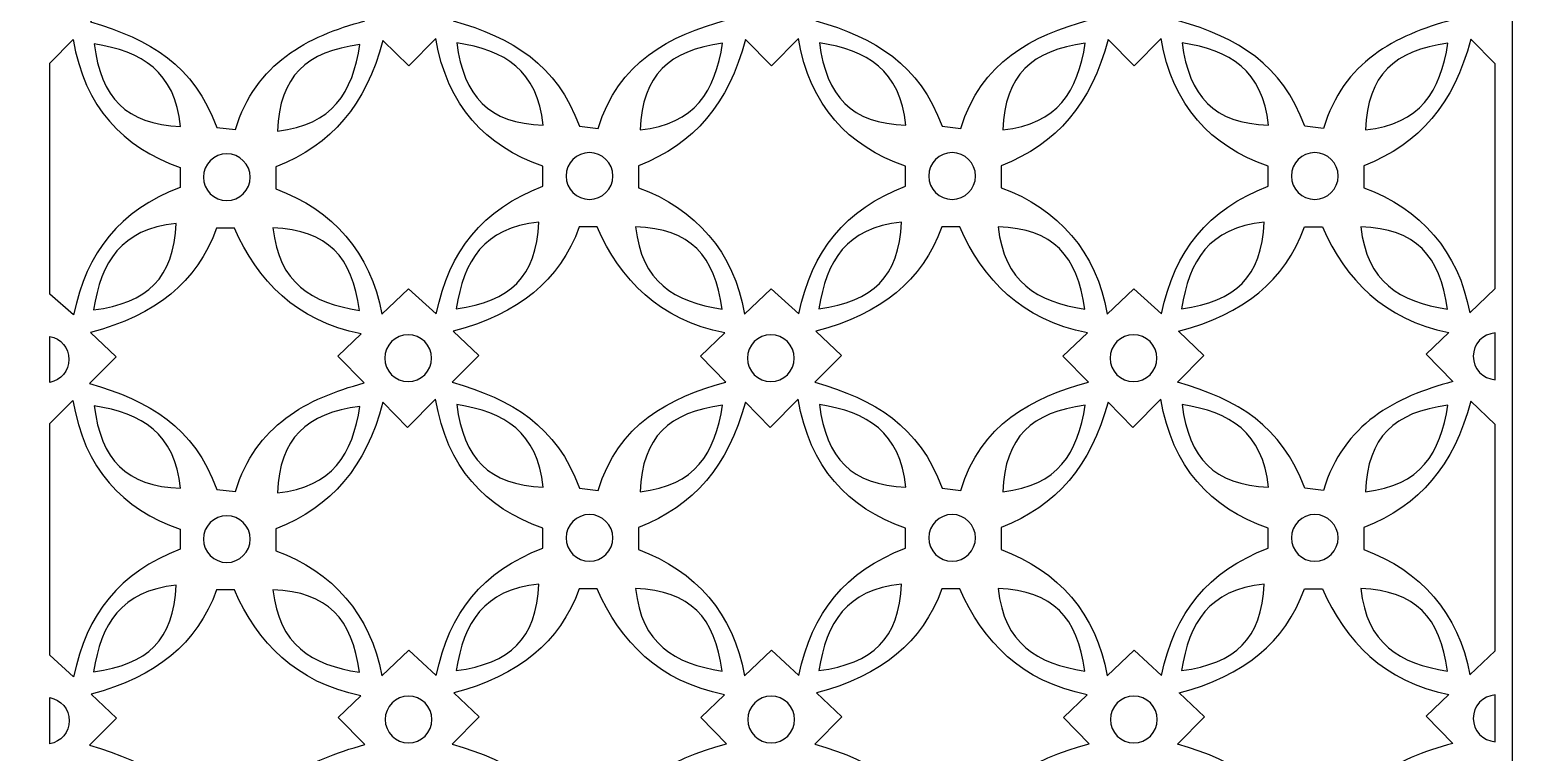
# Model space of a CAD drawing. Header units: centimetres. Extents: x 7.7 to 16.7, y -9 to 9.
# Drawn here: x 12.191 to 16.685, y -6.679 to -4.489 of the extents above; entities that cross this region are included whole.
import ezdxf

# ---------------------------------------------------------------- set-up
doc = ezdxf.new("R2010")
doc.units = ezdxf.units.CM
doc.header["$MEASUREMENT"] = 0
doc.layers.add('layer 1', color=7, linetype='Continuous')

msp = doc.modelspace()

# ---------------------------------------------------------------- linework, layer by layer
at = {"layer": 'layer 1', "color": 250}
for points, knots in [([(7.69314, -9.00021), (7.69314, -3.37172), (7.69314, 3.13452), (7.69314, 9.00077), (7.69314, 9.00077), (7.69314, 9.00077), (16.68501, 9.00077), (16.68501, 9.00077), (16.68501, 9.00077), (16.68501, 3.47841), (16.68501, -3.20635), (16.68501, -9.00021), (16.68501, -9.00021), (16.68501, -9.00021), (7.69314, -9.00021), (7.69314, -9.00021)], [0, 0, 0, 0, 0.2, 0.2, 0.2, 0.2, 0.4, 0.4, 0.4, 0.4, 0.6, 0.6, 0.6, 0.6, 1, 1, 1, 1]), ([(13.20642, -4.46235), (13.03253, -4.50892), (12.87499, -4.59012), (12.81462, -4.79183), (12.81462, -4.79183), (12.81462, -4.79183), (12.7576, -4.78529), (12.7576, -4.78529), (12.7576, -4.78529), (12.68938, -4.59693), (12.55459, -4.51736), (12.37529, -4.46528), (12.37529, -4.46528), (12.37529, -4.46528), (12.45571, -4.38385), (12.45571, -4.38385), (12.45571, -4.38385), (12.45571, -4.38385), (12.37695, -4.30938), (12.37695, -4.30938), (12.37695, -4.30938), (12.57452, -4.25659), (12.69755, -4.1574), (12.75737, -3.99336), (12.75737, -3.99336), (12.75737, -3.99336), (12.81131, -3.99356), (12.81131, -3.99356), (12.81131, -3.99356), (12.88223, -4.15401), (12.99869, -4.27546), (13.19841, -4.31479), (13.19841, -4.31479), (13.19841, -4.31479), (13.12761, -4.38202), (13.12761, -4.38202), (13.12761, -4.38202), (13.12761, -4.38202), (13.20642, -4.46235), (13.20642, -4.46235)], [0, 0, 0, 0, 0.0909091, 0.0909091, 0.0909091, 0.0909091, 0.1818182, 0.1818182, 0.1818182, 0.1818182, 0.2727273, 0.2727273, 0.2727273, 0.2727273, 0.3636364, 0.3636364, 0.3636364, 0.3636364, 0.4545455, 0.4545455, 0.4545455, 0.4545455, 0.5454545, 0.5454545, 0.5454545, 0.5454545, 0.6363636, 0.6363636, 0.6363636, 0.6363636, 0.7272727, 0.7272727, 0.7272727, 0.7272727, 0.8181818, 0.8181818, 0.8181818, 0.8181818, 1, 1, 1, 1]), ([(14.30292, -4.45949), (14.13015, -4.50618), (13.97397, -4.58759), (13.91393, -4.78821), (13.91393, -4.78821), (13.91393, -4.78821), (13.85691, -4.78167), (13.85691, -4.78167), (13.85691, -4.78167), (13.78869, -4.59332), (13.6539, -4.51375), (13.4746, -4.46166), (13.4746, -4.46166), (13.4746, -4.46166), (13.55502, -4.38024), (13.55502, -4.38024), (13.55502, -4.38024), (13.55502, -4.38024), (13.47626, -4.30576), (13.47626, -4.30576), (13.47626, -4.30576), (13.67383, -4.25297), (13.79686, -4.15378), (13.85668, -3.98974), (13.85668, -3.98974), (13.85668, -3.98974), (13.91062, -3.98995), (13.91062, -3.98995), (13.91062, -3.98995), (13.98191, -4.15124), (14.09924, -4.27311), (14.3009, -4.31178), (14.3009, -4.31178), (14.3009, -4.31178), (14.22692, -4.38202), (14.22692, -4.38202), (14.22692, -4.38202), (14.22692, -4.38202), (14.30292, -4.45949), (14.30292, -4.45949)], [0, 0, 0, 0, 0.0909091, 0.0909091, 0.0909091, 0.0909091, 0.1818182, 0.1818182, 0.1818182, 0.1818182, 0.2727273, 0.2727273, 0.2727273, 0.2727273, 0.3636364, 0.3636364, 0.3636364, 0.3636364, 0.4545455, 0.4545455, 0.4545455, 0.4545455, 0.5454545, 0.5454545, 0.5454545, 0.5454545, 0.6363636, 0.6363636, 0.6363636, 0.6363636, 0.7272727, 0.7272727, 0.7272727, 0.7272727, 0.8181818, 0.8181818, 0.8181818, 0.8181818, 1, 1, 1, 1]), ([(15.40223, -4.45949), (15.22946, -4.50618), (15.07328, -4.58759), (15.01324, -4.78821), (15.01324, -4.78821), (15.01324, -4.78821), (14.95622, -4.78167), (14.95622, -4.78167), (14.95622, -4.78167), (14.888, -4.59332), (14.75321, -4.51375), (14.57391, -4.46166), (14.57391, -4.46166), (14.57391, -4.46166), (14.65433, -4.38024), (14.65433, -4.38024), (14.65433, -4.38024), (14.65433, -4.38024), (14.57557, -4.30576), (14.57557, -4.30576), (14.57557, -4.30576), (14.77314, -4.25297), (14.89617, -4.15378), (14.95599, -3.98974), (14.95599, -3.98974), (14.95599, -3.98974), (15.00993, -3.98995), (15.00993, -3.98995), (15.00993, -3.98995), (15.08122, -4.15124), (15.19855, -4.27311), (15.40021, -4.31178), (15.40021, -4.31178), (15.40021, -4.31178), (15.32623, -4.38202), (15.32623, -4.38202), (15.32623, -4.38202), (15.32623, -4.38202), (15.40223, -4.45949), (15.40223, -4.45949)], [0, 0, 0, 0, 0.0909091, 0.0909091, 0.0909091, 0.0909091, 0.1818182, 0.1818182, 0.1818182, 0.1818182, 0.2727273, 0.2727273, 0.2727273, 0.2727273, 0.3636364, 0.3636364, 0.3636364, 0.3636364, 0.4545455, 0.4545455, 0.4545455, 0.4545455, 0.5454545, 0.5454545, 0.5454545, 0.5454545, 0.6363636, 0.6363636, 0.6363636, 0.6363636, 0.7272727, 0.7272727, 0.7272727, 0.7272727, 0.8181818, 0.8181818, 0.8181818, 0.8181818, 1, 1, 1, 1]), ([(16.50272, -4.45917), (16.50272, -4.45917), (16.42378, -4.37871), (16.42378, -4.37871), (16.42378, -4.37871), (16.42378, -4.37871), (16.49515, -4.31095), (16.49515, -4.31095), (16.49515, -4.31095), (16.29615, -4.27137), (16.18002, -4.15008), (16.10924, -3.98995), (16.10924, -3.98995), (16.10924, -3.98995), (16.0553, -3.98974), (16.0553, -3.98974), (16.0553, -3.98974), (15.99548, -4.15379), (15.87244, -4.25297), (15.67488, -4.30575), (15.67488, -4.30575), (15.67488, -4.30575), (15.75364, -4.38024), (15.75364, -4.38024), (15.75364, -4.38024), (15.75364, -4.38024), (15.67322, -4.46166), (15.67322, -4.46166), (15.67322, -4.46166), (15.85252, -4.51375), (15.98731, -4.59332), (16.05553, -4.78167), (16.05553, -4.78167), (16.05553, -4.78167), (16.11255, -4.78821), (16.11255, -4.78821), (16.11255, -4.78821), (16.17273, -4.58713), (16.32947, -4.50581), (16.50272, -4.45917)], [0, 0, 0, 0, 0.0909091, 0.0909091, 0.0909091, 0.0909091, 0.1818182, 0.1818182, 0.1818182, 0.1818182, 0.2727273, 0.2727273, 0.2727273, 0.2727273, 0.3636364, 0.3636364, 0.3636364, 0.3636364, 0.4545455, 0.4545455, 0.4545455, 0.4545455, 0.5454545, 0.5454545, 0.5454545, 0.5454545, 0.6363636, 0.6363636, 0.6363636, 0.6363636, 0.7272727, 0.7272727, 0.7272727, 0.7272727, 0.8181818, 0.8181818, 0.8181818, 0.8181818, 1, 1, 1, 1]), ([(12.25201, -4.5901), (12.25201, -4.5901), (12.25201, -5.2903), (12.25201, -5.2903), (12.25201, -5.2903), (12.25201, -5.2903), (12.32389, -5.35318), (12.32389, -5.35318), (12.32389, -5.35318), (12.36379, -5.16129), (12.46319, -5.03807), (12.64663, -4.9666), (12.64663, -4.9666), (12.64663, -4.9666), (12.64663, -4.90603), (12.64663, -4.90603), (12.64663, -4.90603), (12.4721, -4.84571), (12.35749, -4.72341), (12.3222, -4.51903), (12.3222, -4.51903), (12.3222, -4.51903), (12.25201, -4.5901), (12.25201, -4.5901)], [0, 0, 0, 0, 0.1428571, 0.1428571, 0.1428571, 0.1428571, 0.2857143, 0.2857143, 0.2857143, 0.2857143, 0.4285714, 0.4285714, 0.4285714, 0.4285714, 0.5714286, 0.5714286, 0.5714286, 0.5714286, 0.7142857, 0.7142857, 0.7142857, 0.7142857, 1, 1, 1, 1]), ([(12.38596, -4.53223), (12.53147, -4.55479), (12.63018, -4.61491), (12.64823, -4.7821), (12.64823, -4.7821), (12.48169, -4.77562), (12.4077, -4.69509), (12.38596, -4.53223)], [0, 0, 0, 0, 0.3333333, 0.3333333, 0.3333333, 0.3333333, 1, 1, 1, 1]), ([(13.25802, -5.35097), (13.22433, -5.16461), (13.10901, -5.03434), (12.93684, -4.97158), (12.93684, -4.97158), (12.93684, -4.97158), (12.9369, -4.90486), (12.9369, -4.90486), (12.9369, -4.90486), (13.10693, -4.83764), (13.20902, -4.71721), (13.26153, -4.52143), (13.26153, -4.52143), (13.26153, -4.52143), (13.33972, -4.59822), (13.33972, -4.59822), (13.33972, -4.59822), (13.33972, -4.59822), (13.42151, -4.51541), (13.42151, -4.51541), (13.42151, -4.51541), (13.4568, -4.71979), (13.57141, -4.84209), (13.74594, -4.90241), (13.74594, -4.90241), (13.74594, -4.90241), (13.74594, -4.96298), (13.74594, -4.96298), (13.74594, -4.96298), (13.5625, -5.03445), (13.46311, -5.15767), (13.4232, -5.34957), (13.4232, -5.34957), (13.4232, -5.34957), (13.3385, -5.27456), (13.3385, -5.27456), (13.3385, -5.27456), (13.3385, -5.27456), (13.25802, -5.35097), (13.25802, -5.35097)], [0, 0, 0, 0, 0.0909091, 0.0909091, 0.0909091, 0.0909091, 0.1818182, 0.1818182, 0.1818182, 0.1818182, 0.2727273, 0.2727273, 0.2727273, 0.2727273, 0.3636364, 0.3636364, 0.3636364, 0.3636364, 0.4545455, 0.4545455, 0.4545455, 0.4545455, 0.5454545, 0.5454545, 0.5454545, 0.5454545, 0.6363636, 0.6363636, 0.6363636, 0.6363636, 0.7272727, 0.7272727, 0.7272727, 0.7272727, 0.8181818, 0.8181818, 0.8181818, 0.8181818, 1, 1, 1, 1]), ([(13.19173, -4.53372), (13.16917, -4.67924), (13.10905, -4.77795), (12.94186, -4.796), (12.94186, -4.796), (12.94835, -4.62946), (13.02887, -4.55547), (13.19173, -4.53372)], [0, 0, 0, 0, 0.3333333, 0.3333333, 0.3333333, 0.3333333, 1, 1, 1, 1]), ([(13.48526, -4.52862), (13.63078, -4.55117), (13.72949, -4.61129), (13.74754, -4.77848), (13.74754, -4.77848), (13.581, -4.772), (13.50701, -4.69147), (13.48526, -4.52862)], [0, 0, 0, 0, 0.3333333, 0.3333333, 0.3333333, 0.3333333, 1, 1, 1, 1]), ([(14.35787, -5.35045), (14.3249, -5.16245), (14.20927, -5.03107), (14.03615, -4.96796), (14.03615, -4.96796), (14.03615, -4.96796), (14.03621, -4.90124), (14.03621, -4.90124), (14.03621, -4.90124), (14.20608, -4.83408), (14.30814, -4.71382), (14.36069, -4.51837), (14.36069, -4.51837), (14.36069, -4.51837), (14.43903, -4.59822), (14.43903, -4.59822), (14.43903, -4.59822), (14.43903, -4.59822), (14.52082, -4.51541), (14.52082, -4.51541), (14.52082, -4.51541), (14.55611, -4.71979), (14.67072, -4.84209), (14.84525, -4.90241), (14.84525, -4.90241), (14.84525, -4.90241), (14.84525, -4.96298), (14.84525, -4.96298), (14.84525, -4.96298), (14.66181, -5.03445), (14.56241, -5.15767), (14.52251, -5.34957), (14.52251, -5.34957), (14.52251, -5.34957), (14.43781, -5.27456), (14.43781, -5.27456), (14.43781, -5.27456), (14.43781, -5.27456), (14.35787, -5.35045), (14.35787, -5.35045)], [0, 0, 0, 0, 0.0909091, 0.0909091, 0.0909091, 0.0909091, 0.1818182, 0.1818182, 0.1818182, 0.1818182, 0.2727273, 0.2727273, 0.2727273, 0.2727273, 0.3636364, 0.3636364, 0.3636364, 0.3636364, 0.4545455, 0.4545455, 0.4545455, 0.4545455, 0.5454545, 0.5454545, 0.5454545, 0.5454545, 0.6363636, 0.6363636, 0.6363636, 0.6363636, 0.7272727, 0.7272727, 0.7272727, 0.7272727, 0.8181818, 0.8181818, 0.8181818, 0.8181818, 1, 1, 1, 1]), ([(14.29104, -4.5301), (14.26848, -4.67562), (14.20836, -4.77433), (14.04117, -4.79238), (14.04117, -4.79238), (14.04766, -4.62584), (14.12819, -4.55185), (14.29104, -4.5301)], [0, 0, 0, 0, 0.3333333, 0.3333333, 0.3333333, 0.3333333, 1, 1, 1, 1]), ([(14.58457, -4.52862), (14.73009, -4.55117), (14.8288, -4.61129), (14.84685, -4.77848), (14.84685, -4.77848), (14.68031, -4.772), (14.60632, -4.69147), (14.58457, -4.52862)], [0, 0, 0, 0, 0.3333333, 0.3333333, 0.3333333, 0.3333333, 1, 1, 1, 1]), ([(15.45718, -5.35045), (15.42421, -5.16245), (15.30858, -5.03107), (15.13546, -4.96796), (15.13546, -4.96796), (15.13546, -4.96796), (15.13552, -4.90124), (15.13552, -4.90124), (15.13552, -4.90124), (15.30539, -4.83408), (15.40745, -4.71382), (15.46, -4.51837), (15.46, -4.51837), (15.46, -4.51837), (15.53834, -4.59822), (15.53834, -4.59822), (15.53834, -4.59822), (15.53834, -4.59822), (15.62013, -4.51541), (15.62013, -4.51541), (15.62013, -4.51541), (15.65542, -4.71979), (15.77003, -4.84209), (15.94456, -4.90241), (15.94456, -4.90241), (15.94456, -4.90241), (15.94456, -4.96298), (15.94456, -4.96298), (15.94456, -4.96298), (15.76112, -5.03445), (15.66173, -5.15767), (15.62182, -5.34957), (15.62182, -5.34957), (15.62182, -5.34957), (15.53712, -5.27456), (15.53712, -5.27456), (15.53712, -5.27456), (15.53712, -5.27456), (15.45718, -5.35045), (15.45718, -5.35045)], [0, 0, 0, 0, 0.0909091, 0.0909091, 0.0909091, 0.0909091, 0.1818182, 0.1818182, 0.1818182, 0.1818182, 0.2727273, 0.2727273, 0.2727273, 0.2727273, 0.3636364, 0.3636364, 0.3636364, 0.3636364, 0.4545455, 0.4545455, 0.4545455, 0.4545455, 0.5454545, 0.5454545, 0.5454545, 0.5454545, 0.6363636, 0.6363636, 0.6363636, 0.6363636, 0.7272727, 0.7272727, 0.7272727, 0.7272727, 0.8181818, 0.8181818, 0.8181818, 0.8181818, 1, 1, 1, 1]), ([(15.39035, -4.5301), (15.36779, -4.67562), (15.30767, -4.77433), (15.14048, -4.79238), (15.14048, -4.79238), (15.14697, -4.62584), (15.22749, -4.55185), (15.39035, -4.5301)], [0, 0, 0, 0, 0.3333333, 0.3333333, 0.3333333, 0.3333333, 1, 1, 1, 1]), ([(15.68388, -4.52862), (15.8294, -4.55117), (15.92811, -4.61129), (15.94616, -4.77848), (15.94616, -4.77848), (15.77962, -4.772), (15.70563, -4.69147), (15.68388, -4.52862)], [0, 0, 0, 0, 0.3333333, 0.3333333, 0.3333333, 0.3333333, 1, 1, 1, 1]), ([(16.63299, -4.59195), (16.63299, -4.59195), (16.63299, -5.27361), (16.63299, -5.27361), (16.63299, -5.27361), (16.63299, -5.27361), (16.55584, -5.34685), (16.55584, -5.34685), (16.55584, -5.34685), (16.52204, -5.16077), (16.40678, -5.03066), (16.23477, -4.96796), (16.23477, -4.96796), (16.23477, -4.96796), (16.23483, -4.90124), (16.23483, -4.90124), (16.23483, -4.90124), (16.40486, -4.83402), (16.50695, -4.71359), (16.55946, -4.51781), (16.55946, -4.51781), (16.55946, -4.51781), (16.63299, -4.59195), (16.63299, -4.59195)], [0, 0, 0, 0, 0.1428571, 0.1428571, 0.1428571, 0.1428571, 0.2857143, 0.2857143, 0.2857143, 0.2857143, 0.4285714, 0.4285714, 0.4285714, 0.4285714, 0.5714286, 0.5714286, 0.5714286, 0.5714286, 0.7142857, 0.7142857, 0.7142857, 0.7142857, 1, 1, 1, 1]), ([(16.48966, -4.5301), (16.4671, -4.67562), (16.40698, -4.77433), (16.23979, -4.79238), (16.23979, -4.79238), (16.24628, -4.62584), (16.3268, -4.55185), (16.48966, -4.5301)], [0, 0, 0, 0, 0.3333333, 0.3333333, 0.3333333, 0.3333333, 1, 1, 1, 1]), ([(12.71717, -4.93596), (12.71717, -4.89689), (12.74903, -4.86503), (12.78811, -4.86503), (12.78811, -4.86503), (12.82718, -4.86503), (12.85904, -4.89689), (12.85904, -4.93596), (12.85904, -4.93596), (12.85904, -4.97503), (12.82718, -5.0069), (12.78811, -5.0069), (12.78811, -5.0069), (12.74903, -5.0069), (12.71717, -4.97503), (12.71717, -4.93596)], [0, 0, 0, 0, 0.2, 0.2, 0.2, 0.2, 0.4, 0.4, 0.4, 0.4, 0.6, 0.6, 0.6, 0.6, 1, 1, 1, 1]), ([(13.81648, -4.93235), (13.81648, -4.89327), (13.84834, -4.86141), (13.88742, -4.86141), (13.88742, -4.86141), (13.92649, -4.86141), (13.95835, -4.89327), (13.95835, -4.93235), (13.95835, -4.93235), (13.95835, -4.97142), (13.92649, -5.00328), (13.88742, -5.00328), (13.88742, -5.00328), (13.84834, -5.00328), (13.81648, -4.97142), (13.81648, -4.93235)], [0, 0, 0, 0, 0.2, 0.2, 0.2, 0.2, 0.4, 0.4, 0.4, 0.4, 0.6, 0.6, 0.6, 0.6, 1, 1, 1, 1]), ([(14.91579, -4.93235), (14.91579, -4.89327), (14.94765, -4.86141), (14.98673, -4.86141), (14.98673, -4.86141), (15.0258, -4.86141), (15.05766, -4.89327), (15.05766, -4.93235), (15.05766, -4.93235), (15.05766, -4.97142), (15.0258, -5.00328), (14.98673, -5.00328), (14.98673, -5.00328), (14.94765, -5.00328), (14.91579, -4.97142), (14.91579, -4.93235)], [0, 0, 0, 0, 0.2, 0.2, 0.2, 0.2, 0.4, 0.4, 0.4, 0.4, 0.6, 0.6, 0.6, 0.6, 1, 1, 1, 1]), ([(16.0151, -4.93235), (16.0151, -4.89327), (16.04696, -4.86141), (16.08604, -4.86141), (16.08604, -4.86141), (16.12511, -4.86141), (16.15697, -4.89327), (16.15697, -4.93235), (16.15697, -4.93235), (16.15697, -4.97142), (16.12511, -5.00328), (16.08604, -5.00328), (16.08604, -5.00328), (16.04696, -5.00328), (16.0151, -4.97142), (16.0151, -4.93235)], [0, 0, 0, 0, 0.2, 0.2, 0.2, 0.2, 0.4, 0.4, 0.4, 0.4, 0.6, 0.6, 0.6, 0.6, 1, 1, 1, 1]), ([(12.38447, -5.33801), (12.40703, -5.19249), (12.46715, -5.09378), (12.63434, -5.07573), (12.63434, -5.07573), (12.62785, -5.24227), (12.54732, -5.31626), (12.38447, -5.33801)], [0, 0, 0, 0, 0.3333333, 0.3333333, 0.3333333, 0.3333333, 1, 1, 1, 1]), ([(13.48378, -5.33439), (13.50634, -5.18887), (13.56646, -5.09017), (13.73365, -5.07211), (13.73365, -5.07211), (13.72716, -5.23865), (13.64663, -5.31265), (13.48378, -5.33439)], [0, 0, 0, 0, 0.3333333, 0.3333333, 0.3333333, 0.3333333, 1, 1, 1, 1]), ([(14.58309, -5.33439), (14.60565, -5.18887), (14.66577, -5.09017), (14.83296, -5.07211), (14.83296, -5.07211), (14.82647, -5.23865), (14.74594, -5.31265), (14.58309, -5.33439)], [0, 0, 0, 0, 0.3333333, 0.3333333, 0.3333333, 0.3333333, 1, 1, 1, 1]), ([(15.6824, -5.33439), (15.70496, -5.18887), (15.76508, -5.09017), (15.93227, -5.07211), (15.93227, -5.07211), (15.92578, -5.23865), (15.84525, -5.31265), (15.6824, -5.33439)], [0, 0, 0, 0, 0.3333333, 0.3333333, 0.3333333, 0.3333333, 1, 1, 1, 1]), ([(13.20424, -5.55945), (13.03122, -5.60612), (12.87474, -5.68749), (12.81462, -5.88835), (12.81462, -5.88835), (12.81462, -5.88835), (12.7576, -5.8818), (12.7576, -5.8818), (12.7576, -5.8818), (12.689, -5.69239), (12.55307, -5.61299), (12.37224, -5.56092), (12.37224, -5.56092), (12.37224, -5.56092), (12.45238, -5.47978), (12.45238, -5.47978), (12.45238, -5.47978), (12.45238, -5.47978), (12.37484, -5.40646), (12.37484, -5.40646), (12.37484, -5.40646), (12.57363, -5.35382), (12.69733, -5.2545), (12.75737, -5.08988), (12.75737, -5.08988), (12.75737, -5.08988), (12.81131, -5.09008), (12.81131, -5.09008), (12.81131, -5.09008), (12.88184, -5.24965), (12.99742, -5.37064), (13.19515, -5.41066), (13.19515, -5.41066), (13.19515, -5.41066), (13.12427, -5.47794), (13.12427, -5.47794), (13.12427, -5.47794), (13.12427, -5.47794), (13.20424, -5.55945), (13.20424, -5.55945)], [0, 0, 0, 0, 0.0909091, 0.0909091, 0.0909091, 0.0909091, 0.1818182, 0.1818182, 0.1818182, 0.1818182, 0.2727273, 0.2727273, 0.2727273, 0.2727273, 0.3636364, 0.3636364, 0.3636364, 0.3636364, 0.4545455, 0.4545455, 0.4545455, 0.4545455, 0.5454545, 0.5454545, 0.5454545, 0.5454545, 0.6363636, 0.6363636, 0.6363636, 0.6363636, 0.7272727, 0.7272727, 0.7272727, 0.7272727, 0.8181818, 0.8181818, 0.8181818, 0.8181818, 1, 1, 1, 1]), ([(13.19024, -5.33949), (13.04473, -5.31694), (12.94602, -5.25682), (12.92796, -5.08963), (12.92796, -5.08963), (13.09451, -5.09611), (13.1685, -5.17664), (13.19024, -5.33949)], [0, 0, 0, 0, 0.3333333, 0.3333333, 0.3333333, 0.3333333, 1, 1, 1, 1]), ([(14.30075, -5.5566), (14.12884, -5.60339), (13.97372, -5.68495), (13.91393, -5.88473), (13.91393, -5.88473), (13.91393, -5.88473), (13.85691, -5.87819), (13.85691, -5.87819), (13.85691, -5.87819), (13.78831, -5.68877), (13.65238, -5.60937), (13.47155, -5.5573), (13.47155, -5.5573), (13.47155, -5.5573), (13.55169, -5.47617), (13.55169, -5.47617), (13.55169, -5.47617), (13.55169, -5.47617), (13.47415, -5.40284), (13.47415, -5.40284), (13.47415, -5.40284), (13.67294, -5.3502), (13.79664, -5.25089), (13.85668, -5.08626), (13.85668, -5.08626), (13.85668, -5.08626), (13.91062, -5.08647), (13.91062, -5.08647), (13.91062, -5.08647), (13.98152, -5.24688), (14.09795, -5.36831), (14.2976, -5.40767), (14.2976, -5.40767), (14.2976, -5.40767), (14.22358, -5.47794), (14.22358, -5.47794), (14.22358, -5.47794), (14.22358, -5.47794), (14.30075, -5.5566), (14.30075, -5.5566)], [0, 0, 0, 0, 0.0909091, 0.0909091, 0.0909091, 0.0909091, 0.1818182, 0.1818182, 0.1818182, 0.1818182, 0.2727273, 0.2727273, 0.2727273, 0.2727273, 0.3636364, 0.3636364, 0.3636364, 0.3636364, 0.4545455, 0.4545455, 0.4545455, 0.4545455, 0.5454545, 0.5454545, 0.5454545, 0.5454545, 0.6363636, 0.6363636, 0.6363636, 0.6363636, 0.7272727, 0.7272727, 0.7272727, 0.7272727, 0.8181818, 0.8181818, 0.8181818, 0.8181818, 1, 1, 1, 1]), ([(14.28955, -5.33588), (14.14404, -5.31332), (14.04533, -5.2532), (14.02727, -5.08601), (14.02727, -5.08601), (14.19382, -5.09249), (14.26781, -5.17302), (14.28955, -5.33588)], [0, 0, 0, 0, 0.3333333, 0.3333333, 0.3333333, 0.3333333, 1, 1, 1, 1]), ([(15.40006, -5.5566), (15.22815, -5.60339), (15.07303, -5.68495), (15.01324, -5.88473), (15.01324, -5.88473), (15.01324, -5.88473), (14.95622, -5.87819), (14.95622, -5.87819), (14.95622, -5.87819), (14.88762, -5.68877), (14.75169, -5.60937), (14.57086, -5.5573), (14.57086, -5.5573), (14.57086, -5.5573), (14.651, -5.47617), (14.651, -5.47617), (14.651, -5.47617), (14.651, -5.47617), (14.57346, -5.40284), (14.57346, -5.40284), (14.57346, -5.40284), (14.77225, -5.3502), (14.89595, -5.25089), (14.95599, -5.08626), (14.95599, -5.08626), (14.95599, -5.08626), (15.00993, -5.08647), (15.00993, -5.08647), (15.00993, -5.08647), (15.08083, -5.24688), (15.19726, -5.36831), (15.39691, -5.40767), (15.39691, -5.40767), (15.39691, -5.40767), (15.32289, -5.47794), (15.32289, -5.47794), (15.32289, -5.47794), (15.32289, -5.47794), (15.40006, -5.5566), (15.40006, -5.5566)], [0, 0, 0, 0, 0.0909091, 0.0909091, 0.0909091, 0.0909091, 0.1818182, 0.1818182, 0.1818182, 0.1818182, 0.2727273, 0.2727273, 0.2727273, 0.2727273, 0.3636364, 0.3636364, 0.3636364, 0.3636364, 0.4545455, 0.4545455, 0.4545455, 0.4545455, 0.5454545, 0.5454545, 0.5454545, 0.5454545, 0.6363636, 0.6363636, 0.6363636, 0.6363636, 0.7272727, 0.7272727, 0.7272727, 0.7272727, 0.8181818, 0.8181818, 0.8181818, 0.8181818, 1, 1, 1, 1]), ([(15.38886, -5.33588), (15.24335, -5.31332), (15.14464, -5.2532), (15.12658, -5.08601), (15.12658, -5.08601), (15.29313, -5.09249), (15.36712, -5.17302), (15.38886, -5.33588)], [0, 0, 0, 0, 0.3333333, 0.3333333, 0.3333333, 0.3333333, 1, 1, 1, 1]), ([(16.50505, -5.55506), (16.50505, -5.55506), (16.42378, -5.47223), (16.42378, -5.47223), (16.42378, -5.47223), (16.42378, -5.47223), (16.49256, -5.40693), (16.49256, -5.40693), (16.49256, -5.40693), (16.29515, -5.36682), (16.17971, -5.2459), (16.10924, -5.08647), (16.10924, -5.08647), (16.10924, -5.08647), (16.0553, -5.08626), (16.0553, -5.08626), (16.0553, -5.08626), (15.99526, -5.25089), (15.87157, -5.35019), (15.67276, -5.40283), (15.67276, -5.40283), (15.67276, -5.40283), (15.75031, -5.47617), (15.75031, -5.47617), (15.75031, -5.47617), (15.75031, -5.47617), (15.67017, -5.5573), (15.67017, -5.5573), (15.67017, -5.5573), (15.851, -5.60937), (15.98693, -5.68877), (16.05553, -5.87819), (16.05553, -5.87819), (16.05553, -5.87819), (16.11255, -5.88473), (16.11255, -5.88473), (16.11255, -5.88473), (16.173, -5.68275), (16.33088, -5.6016), (16.50505, -5.55506)], [0, 0, 0, 0, 0.0909091, 0.0909091, 0.0909091, 0.0909091, 0.1818182, 0.1818182, 0.1818182, 0.1818182, 0.2727273, 0.2727273, 0.2727273, 0.2727273, 0.3636364, 0.3636364, 0.3636364, 0.3636364, 0.4545455, 0.4545455, 0.4545455, 0.4545455, 0.5454545, 0.5454545, 0.5454545, 0.5454545, 0.6363636, 0.6363636, 0.6363636, 0.6363636, 0.7272727, 0.7272727, 0.7272727, 0.7272727, 0.8181818, 0.8181818, 0.8181818, 0.8181818, 1, 1, 1, 1]), ([(16.48817, -5.33588), (16.34265, -5.31332), (16.24395, -5.2532), (16.22589, -5.08601), (16.22589, -5.08601), (16.39244, -5.09249), (16.46643, -5.17302), (16.48817, -5.33588)], [0, 0, 0, 0, 0.3333333, 0.3333333, 0.3333333, 0.3333333, 1, 1, 1, 1]), ([(12.25201, -5.41831), (12.25201, -5.41831), (12.25201, -5.55765), (12.25201, -5.55765), (12.25201, -5.55765), (12.28474, -5.55139), (12.30961, -5.52249), (12.30961, -5.48798), (12.30961, -5.48798), (12.30961, -5.45346), (12.28474, -5.42457), (12.25201, -5.41831)], [0, 0, 0, 0, 0.25, 0.25, 0.25, 0.25, 0.5, 0.5, 0.5, 0.5, 1, 1, 1, 1]), ([(13.26705, -5.48436), (13.26705, -5.44528), (13.29891, -5.41342), (13.33798, -5.41342), (13.33798, -5.41342), (13.37705, -5.41342), (13.40892, -5.44528), (13.40892, -5.48436), (13.40892, -5.48436), (13.40892, -5.52343), (13.37705, -5.55529), (13.33798, -5.55529), (13.33798, -5.55529), (13.29891, -5.55529), (13.26705, -5.52343), (13.26705, -5.48436)], [0, 0, 0, 0, 0.2, 0.2, 0.2, 0.2, 0.4, 0.4, 0.4, 0.4, 0.6, 0.6, 0.6, 0.6, 1, 1, 1, 1]), ([(14.36636, -5.48436), (14.36636, -5.44528), (14.39822, -5.41342), (14.43729, -5.41342), (14.43729, -5.41342), (14.47636, -5.41342), (14.50823, -5.44528), (14.50823, -5.48436), (14.50823, -5.48436), (14.50823, -5.52343), (14.47636, -5.55529), (14.43729, -5.55529), (14.43729, -5.55529), (14.39822, -5.55529), (14.36636, -5.52343), (14.36636, -5.48436)], [0, 0, 0, 0, 0.2, 0.2, 0.2, 0.2, 0.4, 0.4, 0.4, 0.4, 0.6, 0.6, 0.6, 0.6, 1, 1, 1, 1]), ([(15.46567, -5.48436), (15.46567, -5.44528), (15.49753, -5.41342), (15.5366, -5.41342), (15.5366, -5.41342), (15.57567, -5.41342), (15.60754, -5.44528), (15.60754, -5.48436), (15.60754, -5.48436), (15.60754, -5.52343), (15.57567, -5.55529), (15.5366, -5.55529), (15.5366, -5.55529), (15.49753, -5.55529), (15.46567, -5.52343), (15.46567, -5.48436)], [0, 0, 0, 0, 0.2, 0.2, 0.2, 0.2, 0.4, 0.4, 0.4, 0.4, 0.6, 0.6, 0.6, 0.6, 1, 1, 1, 1]), ([(16.63299, -5.40787), (16.63299, -5.40787), (16.63299, -5.54944), (16.63299, -5.54944), (16.63299, -5.54944), (16.596, -5.54711), (16.56655, -5.51621), (16.56655, -5.47865), (16.56655, -5.47865), (16.56655, -5.44109), (16.596, -5.4102), (16.63299, -5.40787)], [0, 0, 0, 0, 0.25, 0.25, 0.25, 0.25, 0.5, 0.5, 0.5, 0.5, 1, 1, 1, 1]), ([(12.25201, -5.68266), (12.25201, -5.68266), (12.25201, -6.38407), (12.25201, -6.38407), (12.25201, -6.38407), (12.25201, -6.38407), (12.32389, -6.4497), (12.32389, -6.4497), (12.32389, -6.4497), (12.36379, -6.25781), (12.46319, -6.13459), (12.64663, -6.06312), (12.64663, -6.06312), (12.64663, -6.06312), (12.64663, -6.00255), (12.64663, -6.00255), (12.64663, -6.00255), (12.47114, -5.9419), (12.35623, -5.81858), (12.32162, -5.61217), (12.32162, -5.61217), (12.32162, -5.61217), (12.25201, -5.68266), (12.25201, -5.68266)], [0, 0, 0, 0, 0.1428571, 0.1428571, 0.1428571, 0.1428571, 0.2857143, 0.2857143, 0.2857143, 0.2857143, 0.4285714, 0.4285714, 0.4285714, 0.4285714, 0.5714286, 0.5714286, 0.5714286, 0.5714286, 0.7142857, 0.7142857, 0.7142857, 0.7142857, 1, 1, 1, 1]), ([(13.25791, -6.44694), (13.2241, -6.26088), (13.10884, -6.13079), (12.93684, -6.0681), (12.93684, -6.0681), (12.93684, -6.0681), (12.9369, -6.00138), (12.9369, -6.00138), (12.9369, -6.00138), (13.10693, -5.93415), (13.20902, -5.81373), (13.26153, -5.61795), (13.26153, -5.61795), (13.26153, -5.61795), (13.2609, -5.61721), (13.2609, -5.61721), (13.2609, -5.61721), (13.2609, -5.61721), (13.33639, -5.69415), (13.33639, -5.69415), (13.33639, -5.69415), (13.33639, -5.69415), (13.42093, -5.60856), (13.42093, -5.60856), (13.42093, -5.60856), (13.45554, -5.81496), (13.57045, -5.93828), (13.74594, -5.99893), (13.74594, -5.99893), (13.74594, -5.99893), (13.74594, -6.0595), (13.74594, -6.0595), (13.74594, -6.0595), (13.5625, -6.13097), (13.46311, -6.25419), (13.4232, -6.44608), (13.4232, -6.44608), (13.4232, -6.44608), (13.33961, -6.36938), (13.33961, -6.36938), (13.33961, -6.36938), (13.33961, -6.36938), (13.25791, -6.44694), (13.25791, -6.44694)], [0, 0, 0, 0, 0.0833333, 0.0833333, 0.0833333, 0.0833333, 0.1666667, 0.1666667, 0.1666667, 0.1666667, 0.25, 0.25, 0.25, 0.25, 0.3333333, 0.3333333, 0.3333333, 0.3333333, 0.4166667, 0.4166667, 0.4166667, 0.4166667, 0.5, 0.5, 0.5, 0.5, 0.5833333, 0.5833333, 0.5833333, 0.5833333, 0.6666667, 0.6666667, 0.6666667, 0.6666667, 0.75, 0.75, 0.75, 0.75, 0.8333333, 0.8333333, 0.8333333, 0.8333333, 1, 1, 1, 1]), ([(14.35777, -6.44642), (14.32468, -6.25871), (14.2091, -6.12752), (14.03615, -6.06448), (14.03615, -6.06448), (14.03615, -6.06448), (14.03621, -5.99776), (14.03621, -5.99776), (14.03621, -5.99776), (14.20544, -5.93085), (14.30736, -5.81123), (14.36009, -5.61708), (14.36009, -5.61708), (14.36009, -5.61708), (14.4357, -5.69415), (14.4357, -5.69415), (14.4357, -5.69415), (14.4357, -5.69415), (14.52024, -5.60856), (14.52024, -5.60856), (14.52024, -5.60856), (14.55485, -5.81496), (14.66976, -5.93828), (14.84525, -5.99893), (14.84525, -5.99893), (14.84525, -5.99893), (14.84525, -6.0595), (14.84525, -6.0595), (14.84525, -6.0595), (14.66181, -6.13097), (14.56241, -6.25419), (14.52251, -6.44608), (14.52251, -6.44608), (14.52251, -6.44608), (14.43892, -6.36938), (14.43892, -6.36938), (14.43892, -6.36938), (14.43892, -6.36938), (14.35777, -6.44642), (14.35777, -6.44642)], [0, 0, 0, 0, 0.0909091, 0.0909091, 0.0909091, 0.0909091, 0.1818182, 0.1818182, 0.1818182, 0.1818182, 0.2727273, 0.2727273, 0.2727273, 0.2727273, 0.3636364, 0.3636364, 0.3636364, 0.3636364, 0.4545455, 0.4545455, 0.4545455, 0.4545455, 0.5454545, 0.5454545, 0.5454545, 0.5454545, 0.6363636, 0.6363636, 0.6363636, 0.6363636, 0.7272727, 0.7272727, 0.7272727, 0.7272727, 0.8181818, 0.8181818, 0.8181818, 0.8181818, 1, 1, 1, 1]), ([(15.45708, -6.44642), (15.42399, -6.25871), (15.30841, -6.12752), (15.13546, -6.06448), (15.13546, -6.06448), (15.13546, -6.06448), (15.13552, -5.99776), (15.13552, -5.99776), (15.13552, -5.99776), (15.30475, -5.93085), (15.40667, -5.81123), (15.4594, -5.61708), (15.4594, -5.61708), (15.4594, -5.61708), (15.53501, -5.69415), (15.53501, -5.69415), (15.53501, -5.69415), (15.53501, -5.69415), (15.61955, -5.60856), (15.61955, -5.60856), (15.61955, -5.60856), (15.65416, -5.81496), (15.76907, -5.93828), (15.94456, -5.99893), (15.94456, -5.99893), (15.94456, -5.99893), (15.94456, -6.0595), (15.94456, -6.0595), (15.94456, -6.0595), (15.76112, -6.13097), (15.66173, -6.25419), (15.62182, -6.44608), (15.62182, -6.44608), (15.62182, -6.44608), (15.53823, -6.36938), (15.53823, -6.36938), (15.53823, -6.36938), (15.53823, -6.36938), (15.45708, -6.44642), (15.45708, -6.44642)], [0, 0, 0, 0, 0.0909091, 0.0909091, 0.0909091, 0.0909091, 0.1818182, 0.1818182, 0.1818182, 0.1818182, 0.2727273, 0.2727273, 0.2727273, 0.2727273, 0.3636364, 0.3636364, 0.3636364, 0.3636364, 0.4545455, 0.4545455, 0.4545455, 0.4545455, 0.5454545, 0.5454545, 0.5454545, 0.5454545, 0.6363636, 0.6363636, 0.6363636, 0.6363636, 0.7272727, 0.7272727, 0.7272727, 0.7272727, 0.8181818, 0.8181818, 0.8181818, 0.8181818, 1, 1, 1, 1]), ([(16.63299, -5.68547), (16.63299, -5.68547), (16.63299, -6.37061), (16.63299, -6.37061), (16.63299, -6.37061), (16.63299, -6.37061), (16.55592, -6.44378), (16.55592, -6.44378), (16.55592, -6.44378), (16.52221, -6.25747), (16.40691, -6.12723), (16.23477, -6.06448), (16.23477, -6.06448), (16.23477, -6.06448), (16.23483, -5.99776), (16.23483, -5.99776), (16.23483, -5.99776), (16.40486, -5.93054), (16.50695, -5.81011), (16.55946, -5.61433), (16.55946, -5.61433), (16.55946, -5.61433), (16.63299, -5.68547), (16.63299, -5.68547)], [0, 0, 0, 0, 0.1428571, 0.1428571, 0.1428571, 0.1428571, 0.2857143, 0.2857143, 0.2857143, 0.2857143, 0.4285714, 0.4285714, 0.4285714, 0.4285714, 0.5714286, 0.5714286, 0.5714286, 0.5714286, 0.7142857, 0.7142857, 0.7142857, 0.7142857, 1, 1, 1, 1]), ([(12.38596, -5.62875), (12.53147, -5.65131), (12.63018, -5.71143), (12.64823, -5.87862), (12.64823, -5.87862), (12.48169, -5.87214), (12.4077, -5.79161), (12.38596, -5.62875)], [0, 0, 0, 0, 0.3333333, 0.3333333, 0.3333333, 0.3333333, 1, 1, 1, 1]), ([(13.19173, -5.63024), (13.16917, -5.77576), (13.10905, -5.87447), (12.94186, -5.89252), (12.94186, -5.89252), (12.94835, -5.72598), (13.02887, -5.65199), (13.19173, -5.63024)], [0, 0, 0, 0, 0.3333333, 0.3333333, 0.3333333, 0.3333333, 1, 1, 1, 1]), ([(13.48526, -5.62513), (13.63078, -5.64769), (13.72949, -5.70781), (13.74754, -5.875), (13.74754, -5.875), (13.581, -5.86852), (13.50701, -5.78799), (13.48526, -5.62513)], [0, 0, 0, 0, 0.3333333, 0.3333333, 0.3333333, 0.3333333, 1, 1, 1, 1]), ([(14.29104, -5.62662), (14.26848, -5.77214), (14.20836, -5.87085), (14.04117, -5.8889), (14.04117, -5.8889), (14.04766, -5.72236), (14.12819, -5.64837), (14.29104, -5.62662)], [0, 0, 0, 0, 0.3333333, 0.3333333, 0.3333333, 0.3333333, 1, 1, 1, 1]), ([(14.58457, -5.62513), (14.73009, -5.64769), (14.8288, -5.70781), (14.84685, -5.875), (14.84685, -5.875), (14.68031, -5.86852), (14.60632, -5.78799), (14.58457, -5.62513)], [0, 0, 0, 0, 0.3333333, 0.3333333, 0.3333333, 0.3333333, 1, 1, 1, 1]), ([(15.39035, -5.62662), (15.36779, -5.77214), (15.30767, -5.87085), (15.14048, -5.8889), (15.14048, -5.8889), (15.14697, -5.72236), (15.22749, -5.64837), (15.39035, -5.62662)], [0, 0, 0, 0, 0.3333333, 0.3333333, 0.3333333, 0.3333333, 1, 1, 1, 1]), ([(15.68388, -5.62513), (15.8294, -5.64769), (15.92811, -5.70781), (15.94616, -5.875), (15.94616, -5.875), (15.77962, -5.86852), (15.70563, -5.78799), (15.68388, -5.62513)], [0, 0, 0, 0, 0.3333333, 0.3333333, 0.3333333, 0.3333333, 1, 1, 1, 1]), ([(16.48966, -5.62662), (16.4671, -5.77214), (16.40698, -5.87085), (16.23979, -5.8889), (16.23979, -5.8889), (16.24628, -5.72236), (16.3268, -5.64837), (16.48966, -5.62662)], [0, 0, 0, 0, 0.3333333, 0.3333333, 0.3333333, 0.3333333, 1, 1, 1, 1]), ([(12.71717, -6.03248), (12.71717, -5.99341), (12.74903, -5.96154), (12.78811, -5.96154), (12.78811, -5.96154), (12.82718, -5.96154), (12.85904, -5.99341), (12.85904, -6.03248), (12.85904, -6.03248), (12.85904, -6.07155), (12.82718, -6.10342), (12.78811, -6.10342), (12.78811, -6.10342), (12.74903, -6.10342), (12.71717, -6.07155), (12.71717, -6.03248)], [0, 0, 0, 0, 0.2, 0.2, 0.2, 0.2, 0.4, 0.4, 0.4, 0.4, 0.6, 0.6, 0.6, 0.6, 1, 1, 1, 1]), ([(13.81648, -6.02886), (13.81648, -5.98979), (13.84834, -5.95793), (13.88742, -5.95793), (13.88742, -5.95793), (13.92649, -5.95793), (13.95835, -5.98979), (13.95835, -6.02886), (13.95835, -6.02886), (13.95835, -6.06794), (13.92649, -6.0998), (13.88742, -6.0998), (13.88742, -6.0998), (13.84834, -6.0998), (13.81648, -6.06794), (13.81648, -6.02886)], [0, 0, 0, 0, 0.2, 0.2, 0.2, 0.2, 0.4, 0.4, 0.4, 0.4, 0.6, 0.6, 0.6, 0.6, 1, 1, 1, 1]), ([(14.91579, -6.02886), (14.91579, -5.98979), (14.94765, -5.95793), (14.98673, -5.95793), (14.98673, -5.95793), (15.0258, -5.95793), (15.05766, -5.98979), (15.05766, -6.02886), (15.05766, -6.02886), (15.05766, -6.06794), (15.0258, -6.0998), (14.98673, -6.0998), (14.98673, -6.0998), (14.94765, -6.0998), (14.91579, -6.06794), (14.91579, -6.02886)], [0, 0, 0, 0, 0.2, 0.2, 0.2, 0.2, 0.4, 0.4, 0.4, 0.4, 0.6, 0.6, 0.6, 0.6, 1, 1, 1, 1]), ([(16.0151, -6.02886), (16.0151, -5.98979), (16.04696, -5.95793), (16.08604, -5.95793), (16.08604, -5.95793), (16.12511, -5.95793), (16.15697, -5.98979), (16.15697, -6.02886), (16.15697, -6.02886), (16.15697, -6.06794), (16.12511, -6.0998), (16.08604, -6.0998), (16.08604, -6.0998), (16.04696, -6.0998), (16.0151, -6.06794), (16.0151, -6.02886)], [0, 0, 0, 0, 0.2, 0.2, 0.2, 0.2, 0.4, 0.4, 0.4, 0.4, 0.6, 0.6, 0.6, 0.6, 1, 1, 1, 1]), ([(13.20645, -6.65538), (13.03254, -6.70196), (12.87499, -6.78315), (12.81462, -6.98487), (12.81462, -6.98487), (12.81462, -6.98487), (12.7576, -6.97832), (12.7576, -6.97832), (12.7576, -6.97832), (12.68894, -6.78876), (12.55285, -6.70938), (12.3718, -6.65731), (12.3718, -6.65731), (12.3718, -6.65731), (12.45349, -6.5746), (12.45349, -6.5746), (12.45349, -6.5746), (12.45349, -6.5746), (12.37711, -6.50237), (12.37711, -6.50237), (12.37711, -6.50237), (12.57458, -6.44957), (12.69756, -6.3504), (12.75737, -6.18639), (12.75737, -6.18639), (12.75737, -6.18639), (12.81131, -6.1866), (12.81131, -6.1866), (12.81131, -6.1866), (12.88177, -6.34602), (12.99721, -6.46693), (13.19459, -6.50706), (13.19459, -6.50706), (13.19459, -6.50706), (13.12539, -6.57276), (13.12539, -6.57276), (13.12539, -6.57276), (13.12539, -6.57276), (13.20645, -6.65538), (13.20645, -6.65538)], [0, 0, 0, 0, 0.0909091, 0.0909091, 0.0909091, 0.0909091, 0.1818182, 0.1818182, 0.1818182, 0.1818182, 0.2727273, 0.2727273, 0.2727273, 0.2727273, 0.3636364, 0.3636364, 0.3636364, 0.3636364, 0.4545455, 0.4545455, 0.4545455, 0.4545455, 0.5454545, 0.5454545, 0.5454545, 0.5454545, 0.6363636, 0.6363636, 0.6363636, 0.6363636, 0.7272727, 0.7272727, 0.7272727, 0.7272727, 0.8181818, 0.8181818, 0.8181818, 0.8181818, 1, 1, 1, 1]), ([(12.38447, -6.43453), (12.40703, -6.28901), (12.46715, -6.1903), (12.63434, -6.17225), (12.63434, -6.17225), (12.62785, -6.33879), (12.54732, -6.41278), (12.38447, -6.43453)], [0, 0, 0, 0, 0.3333333, 0.3333333, 0.3333333, 0.3333333, 1, 1, 1, 1]), ([(13.19024, -6.43601), (13.04473, -6.41346), (12.94602, -6.35334), (12.92796, -6.18615), (12.92796, -6.18615), (13.09451, -6.19263), (13.1685, -6.27316), (13.19024, -6.43601)], [0, 0, 0, 0, 0.3333333, 0.3333333, 0.3333333, 0.3333333, 1, 1, 1, 1]), ([(14.30295, -6.65252), (14.13016, -6.69922), (13.97398, -6.78062), (13.91393, -6.98125), (13.91393, -6.98125), (13.91393, -6.98125), (13.85691, -6.97471), (13.85691, -6.97471), (13.85691, -6.97471), (13.78825, -6.78514), (13.65216, -6.70576), (13.47111, -6.65369), (13.47111, -6.65369), (13.47111, -6.65369), (13.5528, -6.57098), (13.5528, -6.57098), (13.5528, -6.57098), (13.5528, -6.57098), (13.47642, -6.49875), (13.47642, -6.49875), (13.47642, -6.49875), (13.67389, -6.44596), (13.79687, -6.34678), (13.85668, -6.18278), (13.85668, -6.18278), (13.85668, -6.18278), (13.91062, -6.18298), (13.91062, -6.18298), (13.91062, -6.18298), (13.98146, -6.34325), (14.09773, -6.4646), (14.29703, -6.50408), (14.29703, -6.50408), (14.29703, -6.50408), (14.2247, -6.57276), (14.2247, -6.57276), (14.2247, -6.57276), (14.2247, -6.57276), (14.30295, -6.65252), (14.30295, -6.65252)], [0, 0, 0, 0, 0.0909091, 0.0909091, 0.0909091, 0.0909091, 0.1818182, 0.1818182, 0.1818182, 0.1818182, 0.2727273, 0.2727273, 0.2727273, 0.2727273, 0.3636364, 0.3636364, 0.3636364, 0.3636364, 0.4545455, 0.4545455, 0.4545455, 0.4545455, 0.5454545, 0.5454545, 0.5454545, 0.5454545, 0.6363636, 0.6363636, 0.6363636, 0.6363636, 0.7272727, 0.7272727, 0.7272727, 0.7272727, 0.8181818, 0.8181818, 0.8181818, 0.8181818, 1, 1, 1, 1]), ([(13.48378, -6.43091), (13.50634, -6.28539), (13.56646, -6.18669), (13.73365, -6.16863), (13.73365, -6.16863), (13.72716, -6.33517), (13.64663, -6.40917), (13.48378, -6.43091)], [0, 0, 0, 0, 0.3333333, 0.3333333, 0.3333333, 0.3333333, 1, 1, 1, 1]), ([(14.28955, -6.4324), (14.14404, -6.40984), (14.04533, -6.34972), (14.02727, -6.18253), (14.02727, -6.18253), (14.19382, -6.18901), (14.26781, -6.26954), (14.28955, -6.4324)], [0, 0, 0, 0, 0.3333333, 0.3333333, 0.3333333, 0.3333333, 1, 1, 1, 1]), ([(15.40225, -6.65252), (15.22947, -6.69922), (15.07328, -6.78062), (15.01324, -6.98125), (15.01324, -6.98125), (15.01324, -6.98125), (14.95622, -6.97471), (14.95622, -6.97471), (14.95622, -6.97471), (14.88756, -6.78514), (14.75147, -6.70576), (14.57042, -6.65369), (14.57042, -6.65369), (14.57042, -6.65369), (14.65211, -6.57098), (14.65211, -6.57098), (14.65211, -6.57098), (14.65211, -6.57098), (14.57573, -6.49875), (14.57573, -6.49875), (14.57573, -6.49875), (14.7732, -6.44596), (14.89618, -6.34678), (14.95599, -6.18278), (14.95599, -6.18278), (14.95599, -6.18278), (15.00993, -6.18298), (15.00993, -6.18298), (15.00993, -6.18298), (15.08077, -6.34325), (15.19704, -6.4646), (15.39634, -6.50408), (15.39634, -6.50408), (15.39634, -6.50408), (15.32401, -6.57276), (15.32401, -6.57276), (15.32401, -6.57276), (15.32401, -6.57276), (15.40225, -6.65252), (15.40225, -6.65252)], [0, 0, 0, 0, 0.0909091, 0.0909091, 0.0909091, 0.0909091, 0.1818182, 0.1818182, 0.1818182, 0.1818182, 0.2727273, 0.2727273, 0.2727273, 0.2727273, 0.3636364, 0.3636364, 0.3636364, 0.3636364, 0.4545455, 0.4545455, 0.4545455, 0.4545455, 0.5454545, 0.5454545, 0.5454545, 0.5454545, 0.6363636, 0.6363636, 0.6363636, 0.6363636, 0.7272727, 0.7272727, 0.7272727, 0.7272727, 0.8181818, 0.8181818, 0.8181818, 0.8181818, 1, 1, 1, 1]), ([(14.58309, -6.43091), (14.60565, -6.28539), (14.66577, -6.18669), (14.83296, -6.16863), (14.83296, -6.16863), (14.82647, -6.33517), (14.74594, -6.40917), (14.58309, -6.43091)], [0, 0, 0, 0, 0.3333333, 0.3333333, 0.3333333, 0.3333333, 1, 1, 1, 1]), ([(15.38886, -6.4324), (15.24335, -6.40984), (15.14464, -6.34972), (15.12658, -6.18253), (15.12658, -6.18253), (15.29313, -6.18901), (15.36712, -6.26954), (15.38886, -6.4324)], [0, 0, 0, 0, 0.3333333, 0.3333333, 0.3333333, 0.3333333, 1, 1, 1, 1]), ([(16.50467, -6.65168), (16.50467, -6.65168), (16.42378, -6.56923), (16.42378, -6.56923), (16.42378, -6.56923), (16.42378, -6.56923), (16.49298, -6.50354), (16.49298, -6.50354), (16.49298, -6.50354), (16.29531, -6.4635), (16.17976, -6.34253), (16.10924, -6.18298), (16.10924, -6.18298), (16.10924, -6.18298), (16.0553, -6.18278), (16.0553, -6.18278), (16.0553, -6.18278), (15.99549, -6.34678), (15.87251, -6.44595), (15.67504, -6.49875), (15.67504, -6.49875), (15.67504, -6.49875), (15.75142, -6.57098), (15.75142, -6.57098), (15.75142, -6.57098), (15.75142, -6.57098), (15.66973, -6.65369), (15.66973, -6.65369), (15.66973, -6.65369), (15.85078, -6.70576), (15.98687, -6.78514), (16.05553, -6.97471), (16.05553, -6.97471), (16.05553, -6.97471), (16.11255, -6.98125), (16.11255, -6.98125), (16.11255, -6.98125), (16.17296, -6.77942), (16.33065, -6.69824), (16.50467, -6.65168)], [0, 0, 0, 0, 0.0909091, 0.0909091, 0.0909091, 0.0909091, 0.1818182, 0.1818182, 0.1818182, 0.1818182, 0.2727273, 0.2727273, 0.2727273, 0.2727273, 0.3636364, 0.3636364, 0.3636364, 0.3636364, 0.4545455, 0.4545455, 0.4545455, 0.4545455, 0.5454545, 0.5454545, 0.5454545, 0.5454545, 0.6363636, 0.6363636, 0.6363636, 0.6363636, 0.7272727, 0.7272727, 0.7272727, 0.7272727, 0.8181818, 0.8181818, 0.8181818, 0.8181818, 1, 1, 1, 1]), ([(15.6824, -6.43091), (15.70496, -6.28539), (15.76508, -6.18669), (15.93227, -6.16863), (15.93227, -6.16863), (15.92578, -6.33517), (15.84525, -6.40917), (15.6824, -6.43091)], [0, 0, 0, 0, 0.3333333, 0.3333333, 0.3333333, 0.3333333, 1, 1, 1, 1]), ([(16.48817, -6.4324), (16.34265, -6.40984), (16.24395, -6.34972), (16.22589, -6.18253), (16.22589, -6.18253), (16.39244, -6.18901), (16.46643, -6.26954), (16.48817, -6.4324)], [0, 0, 0, 0, 0.3333333, 0.3333333, 0.3333333, 0.3333333, 1, 1, 1, 1]), ([(12.25201, -6.51292), (12.25201, -6.51292), (12.25201, -6.65267), (12.25201, -6.65267), (12.25201, -6.65267), (12.28529, -6.64686), (12.31072, -6.6177), (12.31072, -6.58279), (12.31072, -6.58279), (12.31072, -6.54788), (12.28529, -6.51874), (12.25201, -6.51292)], [0, 0, 0, 0, 0.25, 0.25, 0.25, 0.25, 0.5, 0.5, 0.5, 0.5, 1, 1, 1, 1]), ([(13.26816, -6.57918), (13.26816, -6.5401), (13.30002, -6.50824), (13.3391, -6.50824), (13.3391, -6.50824), (13.37817, -6.50824), (13.41003, -6.5401), (13.41003, -6.57918), (13.41003, -6.57918), (13.41003, -6.61825), (13.37817, -6.65011), (13.3391, -6.65011), (13.3391, -6.65011), (13.30002, -6.65011), (13.26816, -6.61825), (13.26816, -6.57918)], [0, 0, 0, 0, 0.2, 0.2, 0.2, 0.2, 0.4, 0.4, 0.4, 0.4, 0.6, 0.6, 0.6, 0.6, 1, 1, 1, 1]), ([(14.36747, -6.57918), (14.36747, -6.5401), (14.39933, -6.50824), (14.43841, -6.50824), (14.43841, -6.50824), (14.47748, -6.50824), (14.50934, -6.5401), (14.50934, -6.57918), (14.50934, -6.57918), (14.50934, -6.61825), (14.47748, -6.65011), (14.43841, -6.65011), (14.43841, -6.65011), (14.39933, -6.65011), (14.36747, -6.61825), (14.36747, -6.57918)], [0, 0, 0, 0, 0.2, 0.2, 0.2, 0.2, 0.4, 0.4, 0.4, 0.4, 0.6, 0.6, 0.6, 0.6, 1, 1, 1, 1]), ([(15.46678, -6.57918), (15.46678, -6.5401), (15.49864, -6.50824), (15.53772, -6.50824), (15.53772, -6.50824), (15.57679, -6.50824), (15.60865, -6.5401), (15.60865, -6.57918), (15.60865, -6.57918), (15.60865, -6.61825), (15.57679, -6.65011), (15.53772, -6.65011), (15.53772, -6.65011), (15.49864, -6.65011), (15.46678, -6.61825), (15.46678, -6.57918)], [0, 0, 0, 0, 0.2, 0.2, 0.2, 0.2, 0.4, 0.4, 0.4, 0.4, 0.6, 0.6, 0.6, 0.6, 1, 1, 1, 1]), ([(16.63299, -6.50486), (16.63299, -6.50486), (16.63299, -6.64643), (16.63299, -6.64643), (16.63299, -6.64643), (16.596, -6.6441), (16.56655, -6.6132), (16.56655, -6.57564), (16.56655, -6.57564), (16.56655, -6.53808), (16.596, -6.50719), (16.63299, -6.50486)], [0, 0, 0, 0, 0.25, 0.25, 0.25, 0.25, 0.5, 0.5, 0.5, 0.5, 1, 1, 1, 1])]:
    msp.add_open_spline(points, degree=3, knots=knots, dxfattribs=at)

doc.saveas('drawing.dxf')
